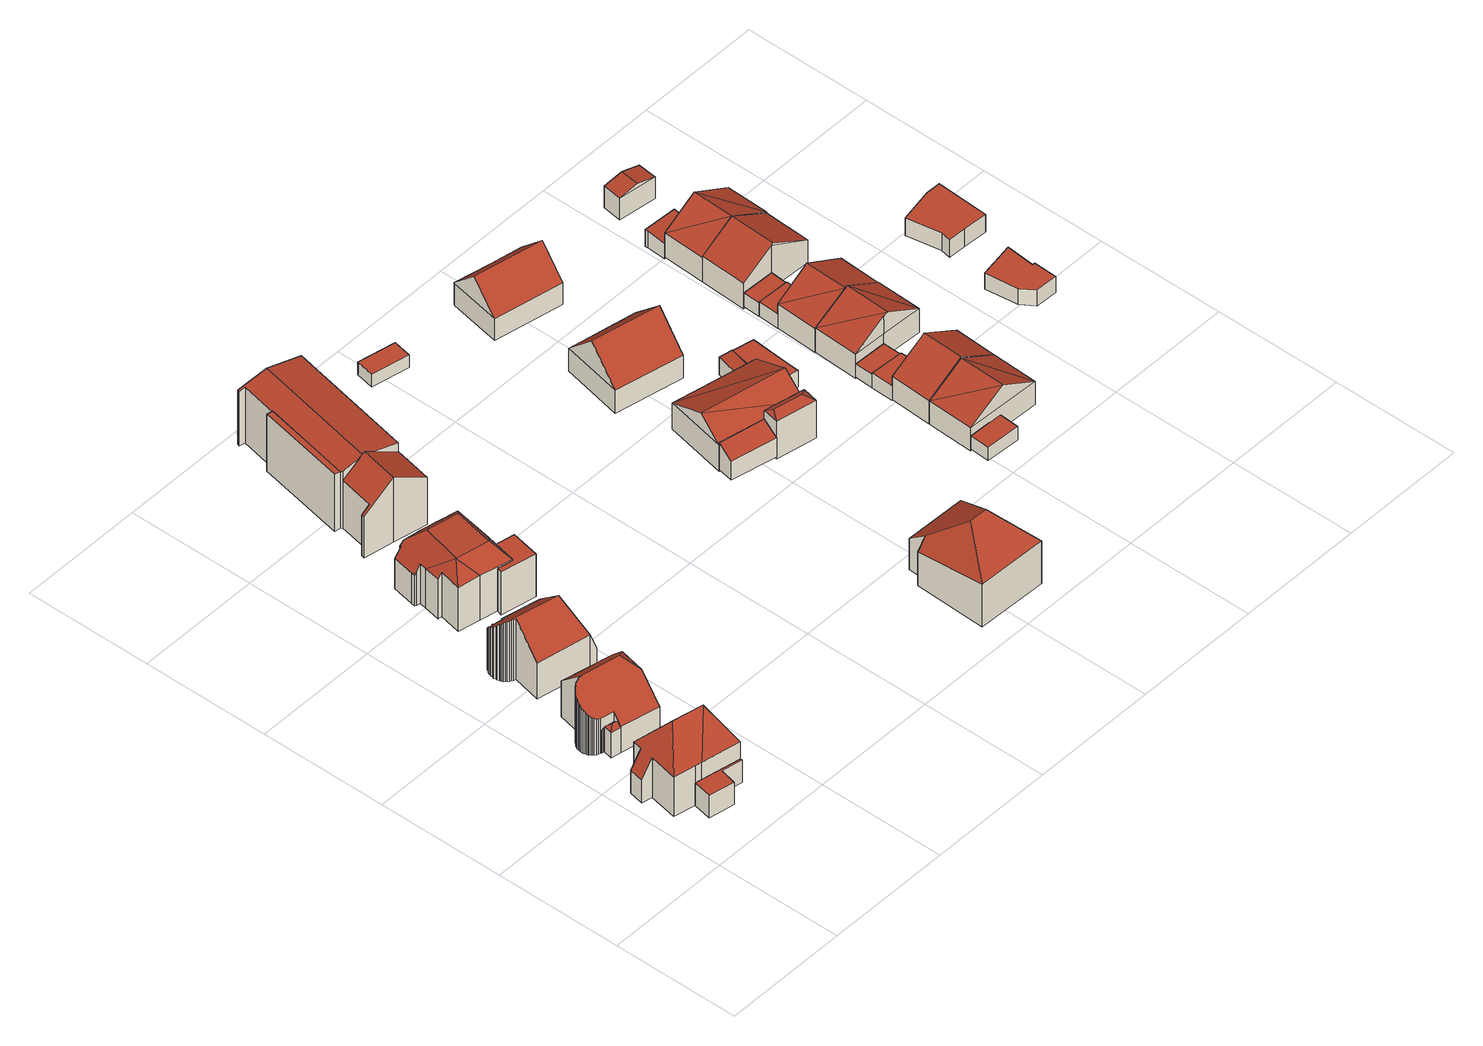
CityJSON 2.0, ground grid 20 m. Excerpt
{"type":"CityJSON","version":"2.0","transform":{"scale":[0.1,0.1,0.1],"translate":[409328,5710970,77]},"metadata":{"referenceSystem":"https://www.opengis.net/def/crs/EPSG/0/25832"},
"CityObjects":{
"building1":{"type":"Building","attributes":{"Gemeindeschluessel":"05978036","Geometrietyp2DReferenz":"3000","function":"31001_1000"},"children":["building1-1","building1-2"]},
"building1-1":{"type":"BuildingPart","attributes":{"roofType":"1000","measuredHeight":3.91},"parents":["building1"],"geometry":[{"type":"MultiSurface","lod":"2","boundaries":[[[0,1,2,3]],[[1,4,5,2]],[[4,6,7,5]],[[6,8,9,7]],[[8,10,11,9]],[[8,6,4,1,0,12,10]],[[11,13,3,2,5,7,9]],[[3,13,12,0]],[[13,11,10,12]]],"semantics":{"surfaces":[{"type":"WallSurface"},{"type":"RoofSurface"},{"type":"GroundSurface"},{"type":"ClosureSurface"}],"values":[0,0,0,0,0,1,2,3,3]}}]},
"building1-2":{"type":"BuildingPart","attributes":{"roofType":"3200","measuredHeight":11.94},"parents":["building1"],"geometry":[{"type":"MultiSurface","lod":"2","boundaries":[[[14,15,16,17]],[[15,18,19,16]],[[18,20,21,19]],[[20,22,23,21]],[[22,24,25,23]],[[24,26,27,25]],[[26,28,29,27]],[[28,30,31,29]],[[30,32,33,31]],[[32,34,35,33]],[[34,36,37,35]],[[36,38,0,3,37]],[[39,14,17,11,10]],[[38,36,34,32,30,28,40]],[[24,22,20,18,15,14,41]],[[26,24,41,40]],[[28,26,40]],[[14,39,42,40,41]],[[42,38,40]],[[17,16,19,21,23,25,27,29,31,33,35,37,3,13,11]],[[12,0,38,42]],[[13,3,0,12]],[[10,12,42,39]],[[13,12,10,11]]],"semantics":{"surfaces":[{"type":"WallSurface"},{"type":"RoofSurface"},{"type":"GroundSurface"},{"type":"ClosureSurface"}],"values":[0,0,0,0,0,0,0,0,0,0,0,0,0,1,1,1,1,1,1,2,0,3,0,3]}}]},
"building2":{"type":"Building","attributes":{"Gemeindeschluessel":"05978036","Geometrietyp2DReferenz":"3000","function":"31001_1000"},"children":["building2-1","building2-2"]},
"building2-1":{"type":"BuildingPart","attributes":{"roofType":"9999","measuredHeight":10.42},"parents":["building2"],"geometry":[{"type":"MultiSurface","lod":"2","boundaries":[[[43,44,45,46,47]],[[44,48,49,45]],[[48,50,51,49]],[[50,52,53,51]],[[52,54,55,53]],[[54,56,57,55]],[[56,58,59,57]],[[58,60,61,59]],[[60,62,63,61]],[[62,64,65,63]],[[64,66,67,65]],[[66,68,69,67]],[[68,70,71,69]],[[70,72,73,71]],[[72,74,75,73]],[[74,76,77,75]],[[76,78,79,77]],[[78,80,81,79]],[[80,82,83,81]],[[82,84,85,83]],[[84,86,87,85]],[[86,88,89,87]],[[88,90,91,89]],[[90,92,93,91]],[[92,94,95,93]],[[94,96,97,95]],[[96,98,99,97]],[[98,100,101,99]],[[100,102,103,101]],[[102,104,105,103]],[[104,106,107,105]],[[106,108,109,107]],[[108,110,111,112,109]],[[106,104,113]],[[104,102,100,98,96,94,113]],[[94,92,90,88,86,84,82,80,78,76,74,72,70,68,66,64,62,60,58,56,54,52,50,48,44,43,114,110,108,106,113]],[[115,116,46,45,49,51,53,55,57,59,61,63,65,67,69,71,73,75,77,79,81,83,85,87,89,91,93,95,97,99,101,103,105,107,109,112,117]],[[43,47,118,119,114]],[[47,46,116,118]],[[118,116,115,119]],[[119,120,111,110,114]],[[119,115,117,120]],[[117,112,111,120]]],"semantics":{"surfaces":[{"type":"WallSurface"},{"type":"RoofSurface"},{"type":"GroundSurface"},{"type":"ClosureSurface"}],"values":[0,0,0,0,0,0,0,0,0,0,0,0,0,0,0,0,0,0,0,0,0,0,0,0,0,0,0,0,0,0,0,0,0,1,1,1,2,0,3,3,0,3,3]}}]},
"building2-2":{"type":"BuildingPart","attributes":{"roofType":"5000","measuredHeight":5.02},"parents":["building2"],"geometry":[{"type":"MultiSurface","lod":"2","boundaries":[[[121,122,123,116]],[[122,47,46,123]],[[111,124,125,112]],[[124,121,116,125]],[[120,119,118,121,126]],[[121,124,126]],[[118,47,122,121]],[[124,111,120,126]],[[116,123,46,116,115,117,112,125]],[[116,46,47,118]],[[115,116,118,119]],[[117,115,119,120]],[[117,120,111,112]]],"semantics":{"surfaces":[{"type":"WallSurface"},{"type":"RoofSurface"},{"type":"GroundSurface"},{"type":"ClosureSurface"}],"values":[0,0,0,0,1,1,1,1,2,3,3,3,3]}}]},
"building3":{"type":"Building","attributes":{"Gemeindeschluessel":"05978036","Geometrietyp2DReferenz":"3000","function":"31001_1000","roofType":"5000","measuredHeight":10.79},"geometry":[{"type":"MultiSurface","lod":"2","boundaries":[[[127,128,129,130]],[[128,131,129]],[[131,132,133,129]],[[132,134,135,133]],[[134,136,137,135]],[[136,138,139,137]],[[138,140,141,139]],[[140,142,143,141]],[[142,144,145,143]],[[144,146,147,145]],[[146,148,149,147]],[[148,150,151,149]],[[150,152,153,151]],[[152,154,155,153]],[[154,156,157,155]],[[156,158,159,157]],[[158,160,161,159]],[[160,162,163,161]],[[162,164,165,163]],[[164,166,167,165]],[[166,168,169,167]],[[168,170,171,169]],[[170,172,173,171]],[[172,174,175,173]],[[174,176,177,175]],[[176,178,179,177]],[[178,180,181,179]],[[180,182,183,181]],[[182,184,185,183]],[[184,186,187,185]],[[186,188,189,187]],[[188,190,191,189]],[[190,192,193,191]],[[192,194,195,193]],[[194,196,197,195]],[[196,198,199,197]],[[198,200,201,199]],[[200,202,203,201]],[[202,204,205,203]],[[204,127,130,205]],[[200,198,196,194,192,206]],[[192,190,188,186,184,182,180,178,176,174,172,170,168,166,164,162,160,158,156,154,152,150,148,146,144,142,140,138,136,134,132,131,128,206]],[[128,127,204,202,200,206]],[[130,129,133,135,137,139,141,143,145,147,149,151,153,155,157,159,161,163,165,167,169,171,173,175,177,179,181,183,185,187,189,191,193,195,197,199,201,203,205]]],"semantics":{"surfaces":[{"type":"WallSurface"},{"type":"RoofSurface"},{"type":"GroundSurface"}],"values":[0,0,0,0,0,0,0,0,0,0,0,0,0,0,0,0,0,0,0,0,0,0,0,0,0,0,0,0,0,0,0,0,0,0,0,0,0,0,0,0,1,1,1,2]}}]},
"building4":{"type":"Building","attributes":{"Gemeindeschluessel":"05978036","Geometrietyp2DReferenz":"3000","function":"31001_1000"},"children":["building4-1","building4-2"]},
"building4-1":{"type":"BuildingPart","attributes":{"roofType":"1000","measuredHeight":7.43},"parents":["building4"],"geometry":[{"type":"MultiSurface","lod":"2","boundaries":[[[207,208,209,210]],[[208,211,212,209]],[[211,213,214,212]],[[215,207,210,216]],[[215,217,213,211,208,207]],[[210,209,212,214,218,216]],[[218,214,213,217]],[[216,218,217,215]]],"semantics":{"surfaces":[{"type":"WallSurface"},{"type":"RoofSurface"},{"type":"GroundSurface"},{"type":"ClosureSurface"}],"values":[0,0,0,0,1,2,3,3]}}]},
"building4-2":{"type":"BuildingPart","attributes":{"roofType":"9999","measuredHeight":10.39},"parents":["building4"],"geometry":[{"type":"MultiSurface","lod":"2","boundaries":[[[219,220,221,214,213]],[[220,222,223,221]],[[222,224,225,223]],[[224,226,227,225]],[[226,228,229,227]],[[228,230,231,229]],[[230,232,233,231]],[[232,234,235,233]],[[234,236,237,235]],[[236,238,239,237]],[[238,240,241,239]],[[240,242,243,241]],[[242,244,245,243]],[[244,246,247,245]],[[246,248,249,247]],[[248,250,251,249]],[[250,252,253,251]],[[252,254,255,253]],[[254,256,257,255]],[[256,258,259,257]],[[258,260,215,216,259]],[[220,219,261,262,263]],[[222,220,263]],[[232,230,228,263,264,244,242,240,238,236]],[[228,226,224,222,263]],[[236,234,232]],[[256,254,252,250,264,265]],[[250,248,246,244,264]],[[258,256,265,262]],[[261,260,258,262]],[[265,264,263,262]],[[214,221,223,225,227,229,231,233,235,237,239,241,243,245,247,249,251,253,255,257,259,216,218]],[[261,217,215,260]],[[217,218,216,215]],[[213,217,261,219]],[[213,214,218,217]]],"semantics":{"surfaces":[{"type":"WallSurface"},{"type":"RoofSurface"},{"type":"GroundSurface"},{"type":"ClosureSurface"}],"values":[0,0,0,0,0,0,0,0,0,0,0,0,0,0,0,0,0,0,0,0,0,1,1,1,1,1,1,1,1,1,1,2,0,3,0,3]}}]},
"building5":{"type":"Building","attributes":{"Gemeindeschluessel":"05978036","Geometrietyp2DReferenz":"3000","function":"31001_1000"},"children":["building5-1","building5-2","building5-3"]},
"building5-1":{"type":"BuildingPart","attributes":{"roofType":"1000","measuredHeight":9.99},"parents":["building5"],"geometry":[{"type":"MultiSurface","lod":"2","boundaries":[[[266,267,268,269,270]],[[267,271,272,268]],[[271,273,274,275,272]],[[273,271,267,266]],[[269,268,272,275]],[[270,274,273,266]],[[270,269,275,274]]],"semantics":{"surfaces":[{"type":"WallSurface"},{"type":"RoofSurface"},{"type":"GroundSurface"},{"type":"ClosureSurface"}],"values":[0,0,0,1,2,0,3]}}]},
"building5-2":{"type":"BuildingPart","attributes":{"roofType":"3100","measuredHeight":10.81},"parents":["building5"],"geometry":[{"type":"MultiSurface","lod":"2","boundaries":[[[274,276,277,275]],[[276,278,279,277]],[[278,280,281,279]],[[280,282,283,281]],[[282,284,285,283]],[[284,286,287,288,285]],[[289,270,269,290,291]],[[292,293,294,286,284,282]],[[282,280,278,276,274,270,289,295,292]],[[275,277,279,281,283,285,288,296,297,290,269]],[[294,287,286]],[[297,296,293,292]],[[296,288,287,294,293]],[[289,291,295]],[[297,292,295,291,290]],[[275,269,270,274]]],"semantics":{"surfaces":[{"type":"WallSurface"},{"type":"RoofSurface"},{"type":"GroundSurface"},{"type":"ClosureSurface"}],"values":[0,0,0,0,0,0,0,1,1,2,0,3,3,0,3,3]}}]},
"building5-3":{"type":"BuildingPart","attributes":{"roofType":"3100","measuredHeight":11.38},"parents":["building5"],"geometry":[{"type":"MultiSurface","lod":"2","boundaries":[[[298,291,290,299]],[[287,300,301,288]],[[300,302,303,301]],[[302,304,305,303]],[[304,306,307,305]],[[306,298,299,307]],[[302,300,287,294,308]],[[308,295,291,298,306,304,302]],[[299,290,297,296,288,301,303,305,307]],[[293,292,295,308]],[[296,297,292,293]],[[297,290,291,295,292]],[[294,293,308]],[[296,293,294,287,288]]],"semantics":{"surfaces":[{"type":"WallSurface"},{"type":"RoofSurface"},{"type":"GroundSurface"},{"type":"ClosureSurface"}],"values":[0,0,0,0,0,0,1,1,2,0,3,3,0,3]}}]},
"building6":{"type":"Building","attributes":{"Gemeindeschluessel":"05978036","Geometrietyp2DReferenz":"3000","function":"31001_1000","roofType":"5000","measuredHeight":12.16},"geometry":[{"type":"MultiSurface","lod":"2","boundaries":[[[309,310,311,312]],[[310,313,314,311]],[[313,315,316,314]],[[315,317,318,316]],[[317,319,320,318]],[[319,309,312,320]],[[321,313,310,309]],[[319,317,322]],[[319,322,321,309]],[[321,322,317,315,313]],[[312,311,314,316,318,320]]],"semantics":{"surfaces":[{"type":"WallSurface"},{"type":"RoofSurface"},{"type":"GroundSurface"}],"values":[0,0,0,0,0,0,1,1,1,1,2]}}]},
"building7":{"type":"Building","attributes":{"Gemeindeschluessel":"05978036","Geometrietyp2DReferenz":"3000","function":"31001_2460","roofType":"1000","measuredHeight":2.24},"geometry":[{"type":"MultiSurface","lod":"2","boundaries":[[[323,324,325,326]],[[324,327,328,325]],[[327,329,330,328]],[[329,323,326,330]],[[329,327,324,323]],[[326,325,328,330]]],"semantics":{"surfaces":[{"type":"WallSurface"},{"type":"RoofSurface"},{"type":"GroundSurface"}],"values":[0,0,0,0,1,2]}}]},
"building8":{"type":"Building","attributes":{"Gemeindeschluessel":"05978036","Geometrietyp2DReferenz":"3000","function":"51009_1610","roofType":"2100","measuredHeight":4.76},"geometry":[{"type":"MultiSurface","lod":"2","boundaries":[[[331,332,333,334]],[[332,335,336,333]],[[335,337,338,336]],[[337,331,334,338]],[[337,335,332,331]],[[334,333,336,338]]],"semantics":{"surfaces":[{"type":"WallSurface"},{"type":"RoofSurface"},{"type":"GroundSurface"}],"values":[0,0,0,0,1,2]}}]},
"building9":{"type":"Building","attributes":{"Gemeindeschluessel":"05978036","Geometrietyp2DReferenz":"3000","function":"31001_1000"},"children":["building9-1","building9-2"]},
"building9-1":{"type":"BuildingPart","attributes":{"roofType":"5000","measuredHeight":7.45},"parents":["building9"],"geometry":[{"type":"MultiSurface","lod":"2","boundaries":[[[339,340,341,342,343]],[[340,344,345,341]],[[344,346,347,348,345]],[[349,346,344]],[[350,349,344,340]],[[350,340,339]],[[349,350,339,346]],[[342,341,345,348]],[[343,347,346,339]],[[343,342,348,347]]],"semantics":{"surfaces":[{"type":"WallSurface"},{"type":"RoofSurface"},{"type":"GroundSurface"},{"type":"ClosureSurface"}],"values":[0,0,0,1,1,1,1,2,0,3]}}]},
"building9-2":{"type":"BuildingPart","attributes":{"roofType":"3100","measuredHeight":7.44},"parents":["building9"],"geometry":[{"type":"MultiSurface","lod":"2","boundaries":[[[347,351,352,348]],[[351,353,354,352]],[[353,355,356,354]],[[355,357,358,356]],[[357,359,360,358]],[[359,361,362,360]],[[361,343,342,362]],[[343,363,364]],[[364,351,347,343]],[[363,365,359,357,355,353]],[[353,364,363]],[[361,365,363,343]],[[359,365,361]],[[351,364,353]],[[348,352,354,356,358,360,362,342]],[[348,342,343,347]]],"semantics":{"surfaces":[{"type":"WallSurface"},{"type":"RoofSurface"},{"type":"GroundSurface"},{"type":"ClosureSurface"}],"values":[0,0,0,0,0,0,0,1,1,1,1,0,0,0,2,3]}}]},
"building10":{"type":"Building","attributes":{"Gemeindeschluessel":"05978036","Geometrietyp2DReferenz":"3000","function":"31001_1000","roofType":"3100","measuredHeight":9},"geometry":[{"type":"MultiSurface","lod":"2","boundaries":[[[366,367,368,369]],[[367,370,371,368]],[[370,372,373,371]],[[372,366,369,373]],[[370,367,374]],[[366,372,375]],[[367,366,375,374]],[[372,370,374,375]],[[369,368,371,373]]],"semantics":{"surfaces":[{"type":"WallSurface"},{"type":"RoofSurface"},{"type":"GroundSurface"}],"values":[0,0,0,0,0,0,1,1,2]}}]},
"building11":{"type":"Building","attributes":{"Gemeindeschluessel":"05978036","Geometrietyp2DReferenz":"3000","function":"31001_1310","roofType":"2100","measuredHeight":3.14},"geometry":[{"type":"MultiSurface","lod":"2","boundaries":[[[376,377,378,379]],[[377,380,381,378]],[[380,382,383,381]],[[382,376,379,383]],[[382,380,377,376]],[[379,378,381,383]]],"semantics":{"surfaces":[{"type":"WallSurface"},{"type":"RoofSurface"},{"type":"GroundSurface"}],"values":[0,0,0,0,1,2]}}]},
"building12":{"type":"Building","attributes":{"Gemeindeschluessel":"05978036","Geometrietyp2DReferenz":"3000","function":"31001_2460","roofType":"1000","measuredHeight":2.35},"geometry":[{"type":"MultiSurface","lod":"2","boundaries":[[[384,385,386,387]],[[385,388,389,386]],[[388,390,391,389]],[[390,384,387,391]],[[390,388,385,384]],[[387,386,389,391]]],"semantics":{"surfaces":[{"type":"WallSurface"},{"type":"RoofSurface"},{"type":"GroundSurface"}],"values":[0,0,0,0,1,2]}}]},
"building13":{"type":"Building","attributes":{"Gemeindeschluessel":"05978036","Geometrietyp2DReferenz":"3000","function":"31001_2460","roofType":"1000","measuredHeight":2.91},"geometry":[{"type":"MultiSurface","lod":"2","boundaries":[[[392,393,362,394]],[[393,395,360,362]],[[395,396,358,360]],[[396,397,398,358]],[[397,399,400,398]],[[399,401,402,400]],[[401,403,404,402]],[[403,392,394,404]],[[403,401,399,397,396,395,393,392]],[[394,362,360,358,398,400,402,404]]],"semantics":{"surfaces":[{"type":"WallSurface"},{"type":"RoofSurface"},{"type":"GroundSurface"}],"values":[0,0,0,0,0,0,0,0,1,2]}}]},
"building14":{"type":"Building","attributes":{"Gemeindeschluessel":"05978036","Geometrietyp2DReferenz":"3000","function":"31001_1000","roofType":"3100","measuredHeight":8.06},"geometry":[{"type":"MultiSurface","lod":"2","boundaries":[[[405,406,407,408]],[[406,409,410,407]],[[409,411,412,410]],[[411,413,414,412]],[[413,415,416,414]],[[415,405,408,416]],[[406,405,415,417,418,419]],[[411,409,419,418]],[[413,417,415]],[[411,418,417,413]],[[406,419,409]],[[408,407,410,412,414,416]]],"semantics":{"surfaces":[{"type":"WallSurface"},{"type":"RoofSurface"},{"type":"GroundSurface"}],"values":[0,0,0,0,0,0,1,1,0,0,0,2]}}]},
"building15":{"type":"Building","attributes":{"Gemeindeschluessel":"05978036","Geometrietyp2DReferenz":"3000","function":"31001_1000","roofType":"3100","measuredHeight":7.5},"geometry":[{"type":"MultiSurface","lod":"2","boundaries":[[[420,421,422,423]],[[421,424,425,422]],[[424,426,427,425]],[[426,420,423,427]],[[424,421,428]],[[420,426,429]],[[421,429,428]],[[429,421,420]],[[428,426,424]],[[426,428,429]],[[423,422,425,427]]],"semantics":{"surfaces":[{"type":"WallSurface"},{"type":"RoofSurface"},{"type":"GroundSurface"}],"values":[0,0,0,0,0,0,1,1,1,1,2]}}]},
"building16":{"type":"Building","attributes":{"Gemeindeschluessel":"05978036","Geometrietyp2DReferenz":"3000","function":"31001_2460","roofType":"1000","measuredHeight":2.6},"geometry":[{"type":"MultiSurface","lod":"2","boundaries":[[[430,431,432,433]],[[431,434,435,432]],[[434,436,437,435]],[[436,430,433,437]],[[436,434,431,430]],[[433,432,435,437]]],"semantics":{"surfaces":[{"type":"WallSurface"},{"type":"RoofSurface"},{"type":"GroundSurface"}],"values":[0,0,0,0,1,2]}}]},
"building17":{"type":"Building","attributes":{"Gemeindeschluessel":"05978036","Geometrietyp2DReferenz":"3000","function":"31001_2460","roofType":"1000","measuredHeight":2.31},"geometry":[{"type":"MultiSurface","lod":"2","boundaries":[[[438,439,440,432]],[[439,441,442,440]],[[441,443,435,442]],[[443,438,432,435]],[[443,441,439,438]],[[432,440,442,435]]],"semantics":{"surfaces":[{"type":"WallSurface"},{"type":"RoofSurface"},{"type":"GroundSurface"}],"values":[0,0,0,0,1,2]}}]},
"building18":{"type":"Building","attributes":{"Gemeindeschluessel":"05978036","Geometrietyp2DReferenz":"3000","function":"31001_1000","roofType":"3100","measuredHeight":7.58},"geometry":[{"type":"MultiSurface","lod":"2","boundaries":[[[444,445,446,447]],[[445,448,449,446]],[[448,424,425,449]],[[424,421,422,425]],[[421,444,447,422]],[[421,450,451,452,444]],[[448,451,450,424]],[[445,452,451,448]],[[444,452,445]],[[424,450,421]],[[447,446,449,425,422]]],"semantics":{"surfaces":[{"type":"WallSurface"},{"type":"RoofSurface"},{"type":"GroundSurface"}],"values":[0,0,0,0,0,1,1,0,0,0,2]}}]},
"building19":{"type":"Building","attributes":{"Gemeindeschluessel":"05978036","Geometrietyp2DReferenz":"3000","function":"31001_1000","roofType":"3100","measuredHeight":7.64},"geometry":[{"type":"MultiSurface","lod":"2","boundaries":[[[453,454,455,456]],[[454,457,458,455]],[[457,459,460,458]],[[459,461,462,460]],[[461,453,456,462]],[[463,464,453]],[[453,461,465,463]],[[457,454,464]],[[464,463,457]],[[459,465,461]],[[457,463,465,459]],[[453,464,454]],[[456,455,458,460,462]]],"semantics":{"surfaces":[{"type":"WallSurface"},{"type":"RoofSurface"},{"type":"GroundSurface"}],"values":[0,0,0,0,0,1,1,1,1,0,0,0,2]}}]},
"building20":{"type":"Building","attributes":{"Gemeindeschluessel":"05978036","Geometrietyp2DReferenz":"3000","function":"31001_2460","roofType":"1000","measuredHeight":2.54},"geometry":[{"type":"MultiSurface","lod":"2","boundaries":[[[466,467,468,469]],[[467,470,471,468]],[[470,472,473,471]],[[472,466,469,473]],[[472,470,467,466]],[[469,468,471,473]]],"semantics":{"surfaces":[{"type":"WallSurface"},{"type":"RoofSurface"},{"type":"GroundSurface"}],"values":[0,0,0,0,1,2]}}]},
"building21":{"type":"Building","attributes":{"Gemeindeschluessel":"05978036","Geometrietyp2DReferenz":"3000","function":"31001_2460","roofType":"1000","measuredHeight":2.39},"geometry":[{"type":"MultiSurface","lod":"2","boundaries":[[[474,475,476,477]],[[475,478,479,476]],[[478,480,481,479]],[[480,474,477,481]],[[480,478,475,474]],[[477,476,479,481]]],"semantics":{"surfaces":[{"type":"WallSurface"},{"type":"RoofSurface"},{"type":"GroundSurface"}],"values":[0,0,0,0,1,2]}}]},
"building22":{"type":"Building","attributes":{"Gemeindeschluessel":"05978036","Geometrietyp2DReferenz":"3000","function":"31001_1000","roofType":"5000","measuredHeight":7.62},"geometry":[{"type":"MultiSurface","lod":"2","boundaries":[[[482,483,484,485]],[[483,486,487,484]],[[486,488,489,487]],[[488,490,491,489]],[[490,482,485,491]],[[488,486,492,493]],[[482,493,492,494]],[[493,482,490]],[[483,494,492,486]],[[482,494,483]],[[488,493,490]],[[485,484,487,489,491]]],"semantics":{"surfaces":[{"type":"WallSurface"},{"type":"RoofSurface"},{"type":"GroundSurface"}],"values":[0,0,0,0,0,1,1,1,0,0,0,2]}}]},
"building23":{"type":"Building","attributes":{"Gemeindeschluessel":"05978036","Geometrietyp2DReferenz":"3000","function":"31001_1000","roofType":"5000","measuredHeight":7.81},"geometry":[{"type":"MultiSurface","lod":"2","boundaries":[[[495,496,497,498]],[[496,499,500,497]],[[499,501,502,500]],[[501,503,504,502]],[[503,495,498,504]],[[501,499,505,506]],[[503,506,505,496,495]],[[503,501,506]],[[499,496,505]],[[498,497,500,502,504]]],"semantics":{"surfaces":[{"type":"WallSurface"},{"type":"RoofSurface"},{"type":"GroundSurface"}],"values":[0,0,0,0,0,1,1,0,0,2]}}]},
"building24":{"type":"Building","attributes":{"Gemeindeschluessel":"05978036","Geometrietyp2DReferenz":"3000","function":"31001_2460","roofType":"2100","measuredHeight":2.98},"geometry":[{"type":"MultiSurface","lod":"2","boundaries":[[[507,508,509,510]],[[508,511,512,509]],[[511,513,514,512]],[[513,515,516,514]],[[515,507,510,516]],[[515,513,511,508,507]],[[510,509,512,514,516]]],"semantics":{"surfaces":[{"type":"WallSurface"},{"type":"RoofSurface"},{"type":"GroundSurface"}],"values":[0,0,0,0,0,1,2]}}]},
"building25":{"type":"Building","attributes":{"Gemeindeschluessel":"05978036","Geometrietyp2DReferenz":"3000","function":"31001_1000","roofType":"5000","measuredHeight":7.82},"geometry":[{"type":"MultiSurface","lod":"2","boundaries":[[[517,518,519,497]],[[518,520,521,519]],[[520,522,500,521]],[[522,517,497,500]],[[523,522,520]],[[522,523,505]],[[518,505,523]],[[505,518,517]],[[517,522,505]],[[520,518,523]],[[497,519,521,500]]],"semantics":{"surfaces":[{"type":"WallSurface"},{"type":"RoofSurface"},{"type":"GroundSurface"}],"values":[0,0,0,0,1,1,1,1,0,0,2]}}]},
"building26":{"type":"Building","attributes":{"Gemeindeschluessel":"05978036","Geometrietyp2DReferenz":"3000","function":"31001_2460","roofType":"3100","measuredHeight":4.51},"geometry":[{"type":"MultiSurface","lod":"2","boundaries":[[[524,525,526,527]],[[525,528,529,526]],[[528,530,531,529]],[[530,524,527,531]],[[528,525,532]],[[524,530,533]],[[525,524,533,532]],[[530,528,532,533]],[[527,526,529,531]]],"semantics":{"surfaces":[{"type":"WallSurface"},{"type":"RoofSurface"},{"type":"GroundSurface"}],"values":[0,0,0,0,0,0,1,1,2]}}]},
"building27":{"type":"Building","attributes":{"Gemeindeschluessel":"05978036","Geometrietyp2DReferenz":"3000","function":"31001_2460","roofType":"1000","measuredHeight":2.87},"geometry":[{"type":"MultiSurface","lod":"2","boundaries":[[[534,535,536,537]],[[535,538,539,536]],[[538,540,541,539]],[[540,542,543,541]],[[542,544,545,543]],[[544,546,547,545]],[[546,534,537,547]],[[546,544,542,540,538,535,534]],[[537,536,539,541,543,545,547]]],"semantics":{"surfaces":[{"type":"WallSurface"},{"type":"RoofSurface"},{"type":"GroundSurface"}],"values":[0,0,0,0,0,0,0,1,2]}}]},
"building28":{"type":"Building","attributes":{"Gemeindeschluessel":"05978036","Geometrietyp2DReferenz":"3000","function":"31001_2460","roofType":"1000","measuredHeight":3.08},"geometry":[{"type":"MultiSurface","lod":"2","boundaries":[[[548,549,550,551]],[[549,552,553,550]],[[552,554,555,553]],[[554,556,557,555]],[[556,558,559,557]],[[558,560,561,559]],[[560,548,551,561]],[[560,558,556,554,552,549,548]],[[551,550,553,555,557,559,561]]],"semantics":{"surfaces":[{"type":"WallSurface"},{"type":"RoofSurface"},{"type":"GroundSurface"}],"values":[0,0,0,0,0,0,0,1,2]}}]}
},
"vertices":[
[114,64,77],[114,61,77],[114,61,38],[114,64,38],[82,67,77],[82,67,38],[76,41,77],[76,41,38],[36,49,77],[36,49,38],[42,78,77],[42,78,38],[53,76,77],[53,76,38],
[8,85,107],[17,129,107],[17,129,38],[8,85,38],[0,132,78],[0,132,38],[5,155,78],[5,155,38],[21,152,107],[21,152,38],[24,167,107],[24,167,38],[70,158,107],[70,158,38],[131,145,107],[131,145,38],[129,136,107],[129,136,38],[140,134,87],[140,134,38],[135,107,87],[135,107,38],[124,109,107],[124,109,38],[114,64,107],[42,78,107],[94,110,158],[45,120,158],[53,76,107],
[37,235,96],[35,236,97],[35,236,35],[37,235,35],[37,235,74],[32,237,97],[32,237,35],[30,239,99],[30,239,35],[29,241,100],[29,241,35],[27,242,101],[27,242,35],[26,244,103],[26,244,35],[25,245,104],[25,245,35],[24,247,106],[24,247,35],[24,250,108],[24,250,35],[23,252,110],[23,252,35],[23,255,113],[23,255,35],[23,258,116],[23,258,35],[24,261,119],[24,261,35],[24,263,122],[24,263,35],[26,266,124],[26,266,35],[27,268,127],[27,268,35],[29,270,129],[29,270,35],[30,271,131],[30,271,35],[32,273,133],[32,273,35],[34,274,134],[34,274,35],[35,275,135],[35,275,35],[37,276,136],[37,276,35],[40,276,137],[40,276,35],[42,277,138],[42,277,35],[44,277,139],[44,277,35],[45,277,139],[45,277,35],[47,276,139],[47,276,35],[56,318,98],[56,318,35],[137,301,98],[137,301,35],[133,282,118],[133,282,35],[124,241,118],[124,241,35],[117,204,80],[117,204,35],[56,216,81],[56,216,79],[56,216,35],[108,264,139],[58,231,96],[58,231,35],[43,234,35],[57,224,35],[43,234,78],[58,231,79],[57,224,85],
[43,234,79],[40,234,76],[40,234,35],[40,219,79],[40,219,35],[49,225,85],
[70,411,138],[68,413,139],[68,413,31],[70,411,31],[68,413,138],[65,414,137],[65,414,31],[63,416,136],[63,416,31],[62,418,135],[62,418,31],[60,420,133],[60,420,31],[59,421,132],[59,421,31],[58,423,130],[58,423,31],[58,425,129],[58,425,31],[57,428,127],[57,428,31],[57,430,124],[57,430,31],[56,433,122],[56,433,31],[57,436,119],[57,436,31],[57,439,115],[57,439,31],[58,441,114],[58,441,31],[59,444,111],[59,444,31],[60,446,108],[60,446,31],[62,448,106],[62,448,31],[63,450,104],[63,450,31],[65,451,102],[65,451,31],[67,453,100],[67,453,31],[69,454,99],[69,454,31],[70,455,98],[70,455,31],[73,455,96],[73,455,31],[75,456,95],[75,456,31],[78,456,94],[78,456,31],[81,457,94],[81,457,31],[83,456,93],[83,456,31],[85,456,93],[85,456,31],[104,452,94],[104,452,31],[107,464,81],[107,464,31],[168,452,80],[168,452,31],[165,437,94],[165,437,31],[157,397,94],[157,397,31],[168,396,65],[168,396,31],[158,347,65],[158,347,31],[148,349,94],[148,349,31],[64,366,93],[64,366,31],[73,410,138],[73,410,31],[141,397,139],
[227,548,92],[218,503,92],[218,503,17],[227,548,17],[163,514,92],[163,514,17],[165,522,92],[165,522,17],[196,554,92],[196,554,17],[189,517,92],[189,517,17],
[165,522,95],[138,528,95],[138,528,17],[103,535,94],[103,535,17],[110,569,95],[110,569,17],[104,570,86],[104,570,17],[109,595,86],[109,595,17],[111,606,86],[111,606,17],[105,607,75],[105,607,17],[102,608,70],[102,608,17],[103,614,70],[103,614,17],[110,649,70],[110,649,17],[120,647,85],[120,647,17],[120,649,85],[120,649,17],[125,647,93],[125,647,17],[153,642,94],[153,642,17],[153,646,90],[153,646,17],[170,642,90],[170,642,17],[181,640,90],[181,640,17],[180,636,94],[180,636,17],[211,630,94],[211,630,17],[199,568,95],[199,568,17],[196,554,95],[189,517,94],[176,546,118],[123,556,118],[137,617,121],[186,607,121],
[154,780,110],[145,782,110],[145,782,10],[154,780,10],[154,780,108],[173,922,110],[173,922,10],[182,920,110],[182,920,108],[182,920,10],
[194,977,108],[194,977,10],[185,979,105],[185,979,10],[186,983,105],[186,983,10],[231,973,118],[231,973,10],[286,962,108],[286,962,10],[245,761,108],[245,761,93],[245,761,10],[157,779,109],[157,779,10],[157,779,93],[190,772,118],[192,772,118],[207,769,115],[183,774,116],[192,772,10],[190,772,10],
[146,724,93],[146,724,10],[233,701,93],[233,701,10],[180,712,124],[180,712,10],[133,721,82],[133,721,10],[134,726,82],[134,726,10],[192,772,124],
[526,13,124],[530,126,108],[530,126,49],[526,13,49],[544,126,126],[544,126,49],[545,154,104],[545,154,49],[642,151,104],[642,151,49],[637,9,124],[637,9,49],[568,69,171],[597,68,171],
[380,948,39],[439,936,39],[439,936,17],[380,948,17],[433,907,39],[433,907,17],[374,919,39],[374,919,17],
[601,450,91],[596,424,77],[596,424,44],[601,450,44],[525,439,77],[525,439,44],[530,464,91],[530,464,44],
[664,437,106],[659,412,106],[659,412,40],[664,437,40],[664,437,86],[596,424,106],[596,424,40],[601,450,106],[601,450,86],[601,450,40],[604,436,114],[649,427,114],
[530,464,86],[530,464,40],[550,562,86],[550,562,40],[658,540,86],[658,540,40],[679,536,86],[679,536,40],[683,535,86],[683,535,40],[676,500,86],[676,500,40],[672,476,114],[538,502,114],[676,500,103],
[639,621,70],[532,643,70],[532,643,30],[639,621,30],[552,740,70],[552,740,30],[659,719,70],[659,719,30],[542,692,120],[649,670,120],
[658,540,67],[667,584,70],[667,584,39],[658,540,39],[688,580,70],[688,580,39],[679,536,67],[679,536,39],
[764,241,75],[819,239,75],[819,239,52],[764,241,52],[817,207,75],[817,207,52],[763,210,75],[763,210,52],
[715,492,69],[676,500,69],[715,492,40],[683,535,69],[679,536,69],[688,580,69],[688,580,40],[721,573,69],[721,573,40],[717,517,69],[717,517,40],[717,515,69],[717,515,40],
[614,926,60],[663,917,60],[663,917,22],[614,926,22],[647,833,60],[647,833,22],[539,854,60],[539,854,22],[555,936,60],[555,936,22],[556,938,60],[556,938,22],[555,936,62],[547,896,103],[655,875,103],
[764,241,89],[767,314,89],[767,314,49],[764,241,49],[887,309,89],[887,309,49],[884,236,89],[884,236,49],[827,312,124],[824,238,124],
[770,380,73],[771,415,73],[771,415,47],[770,380,47],[824,412,73],[824,412,47],[824,378,73],[824,378,47],
[771,415,70],[772,444,70],[772,444,47],[825,442,70],[825,442,47],[824,412,70],
[770,380,89],[824,378,89],[824,378,49],[770,380,49],[890,375,89],[890,375,49],[827,312,125],[830,378,125],[824,378,121],
[775,515,87],[893,510,87],[893,510,45],[775,515,45],[890,439,87],[890,439,45],[825,442,87],[825,442,45],[772,444,87],[772,444,45],[831,441,122],[834,512,122],[825,442,118],
[778,582,68],[780,615,68],[780,615,43],[778,582,43],[831,613,68],[831,613,43],[830,580,68],[830,580,43],
[780,615,66],[781,642,66],[781,642,42],[780,615,42],[833,640,66],[833,640,42],[831,613,66],[831,613,42],
[778,582,86],[830,580,86],[830,580,44],[778,582,44],[896,577,86],[896,577,44],[893,510,86],[893,510,44],[775,515,86],[775,515,44],[833,580,120],[831,512,120],[830,580,118],
[781,642,83],[784,715,83],[784,715,38],[781,642,38],[903,710,78],[903,710,38],[900,637,78],[900,637,38],[833,640,114],[833,640,38],[839,713,116],[836,640,116],
[787,782,61],[788,811,64],[788,811,35],[787,782,35],[788,816,65],[788,816,35],[841,813,65],[841,813,35],[839,779,61],[839,779,35],
[784,715,80],[787,782,80],[787,782,38],[905,777,80],[905,777,38],[903,710,80],[841,779,116],
[878,905,59],[875,875,59],[875,875,21],[878,905,21],[815,883,59],[815,883,21],[819,913,59],[819,913,21],[845,879,66],[849,909,66],
[1062,393,74],[1061,356,74],[1061,356,46],[1062,393,46],[1026,357,74],[1026,357,46],[1012,377,74],[1012,377,46],[1006,429,74],[1006,429,46],[1062,438,74],[1062,438,46],[1058,393,74],[1058,393,46],
[1024,504,73],[1027,520,73],[1027,520,42],[1024,504,42],[1017,574,73],[1017,574,42],[1071,584,73],[1071,584,42],[1094,583,73],[1094,583,42],[1090,501,73],[1090,501,42],[1052,503,73],[1052,503,42]
]}
